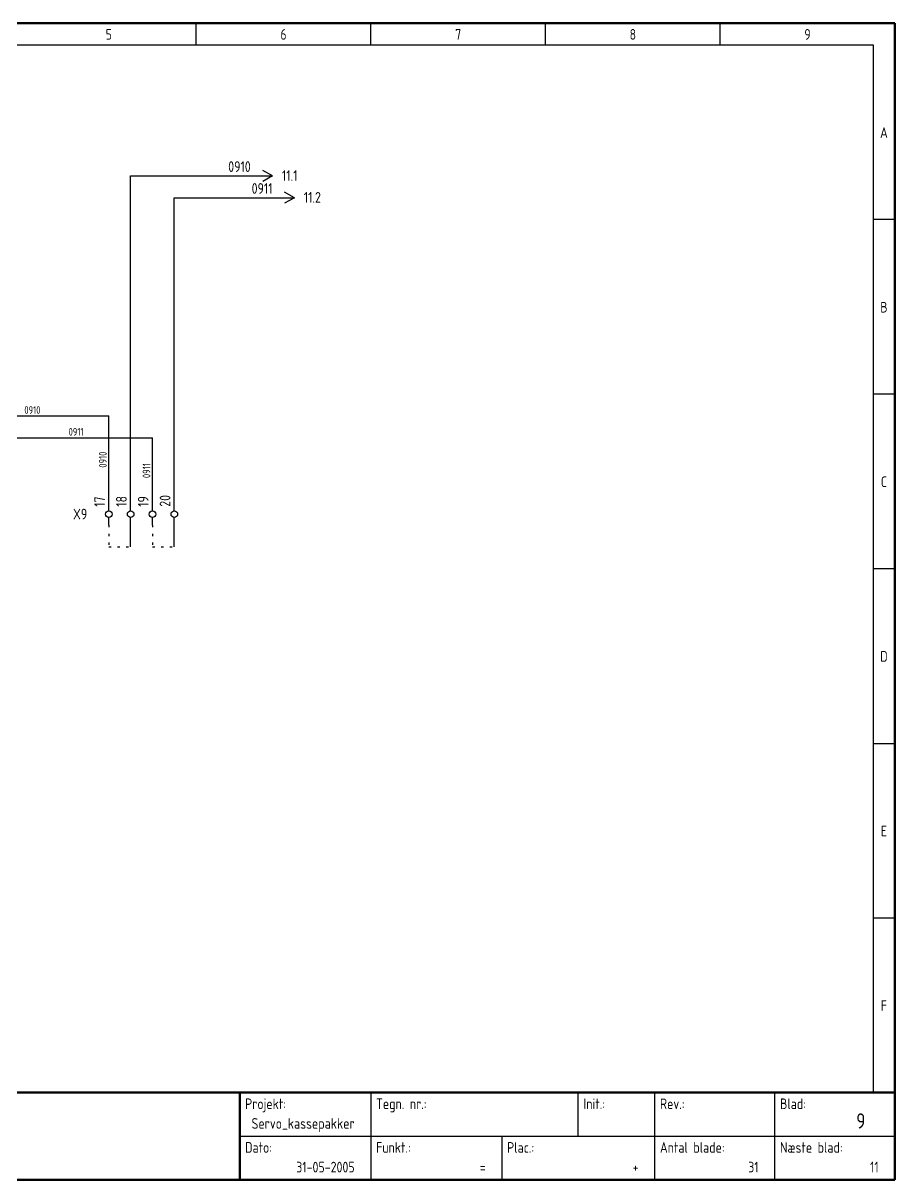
# Model space of a CAD drawing. Header units: millimetres. Extents: x 10 to 410, y 10 to 275.
# Drawn here: x 210.4 to 410, y 10 to 275 of the extents above; entities that cross this region are included whole.
import ezdxf
from ezdxf.enums import TextEntityAlignment as Align

# ---------------------------------------------------------------- set-up
doc = ezdxf.new("R2010")
doc.units = ezdxf.units.MM
doc.linetypes.add('Caddy_Dot', pattern=[2, 0.5, -1.5])
doc.linetypes.add('Caddy_Solid', pattern=[0])
doc.styles.add('Caddy_Vectorfont1p', font='isocp___.ttf', dxfattribs={"width": 0.9})

# ---------------------------------------------------------------- blocks, each defined once
blk = doc.blocks.new('Blk1')
at = {"linetype": 'Caddy_Solid', "lineweight": 50}
for p, q in [((10, 275), (410, 275)), ((410, 275), (410, 10)), ((10, 30), (410, 30)), ((260, 30), (260, 10)), ((410, 10), (10, 10))]:
    blk.add_line(p, q, dxfattribs=at)
at = {"linetype": 'Caddy_Solid', "lineweight": 25}
for p, q in [((250, 270), (250, 275)), ((290, 270), (290, 275)), ((330, 270), (330, 275)), ((370, 270), (370, 275)), ((15, 270), (405, 270)), ((405, 270), (405, 30)), ((410, 230), (405, 230)), ((410, 190), (405, 190)), ((410, 150), (405, 150)), ((405, 110), (410, 110)), ((405, 70), (410, 70)), ((290, 30), (290, 10)), ((337.5, 20), (337.5, 30)), ((355, 20), (355, 30)), ((382.5, 20), (382.5, 30)), ((405, 30), (410, 30)), ((260, 20), (410, 20)), ((320, 20), (320, 10)), ((355, 10), (355, 20)), ((382.5, 10), (382.5, 20))]:
    blk.add_line(p, q, dxfattribs=at)
at = {"lineweight": 25, "style": 'Caddy_Vectorfont1p', "width": 0.9}
for s, p in [('5', (230, 271.2)), ('6', (270, 271.2)), ('7', (310, 271.2)), ('8', (350, 271.2)), ('9', (390, 271.2)), ('A', (407.5, 248.7)), ('B', (407.5, 208.7)), ('C', (407.5, 168.7)), ('D', (407.5, 128.7)), ('E', (407.5, 88.7)), ('F', (407.5, 48.7))]:
    blk.add_text(s, height=2.45, dxfattribs=at).set_placement(p, align=Align.CENTER)
for s, p in [('Projekt:', (261.2, 26.2)), ('Tegn. nr.:', (291.2, 26.2)), ('Init.:', (338.7, 26.2)), ('Rev.:', (356.2, 26.2)), ('Blad:', (383.7, 26.2)), ('Dato:', (261.2, 16.2)), ('Funkt.:', (291.2, 16.2)), ('Plac.:', (321.2, 16.2)), ('Antal blade:', (356.2, 16.2)), ('Næste blad:', (383.7, 16.2))]:
    blk.add_text(s, height=2.45, dxfattribs=at).set_placement(p)
for s, p in [('Servo_kassepakker', (286.3, 21.7)), ('31-05-2005', (286.3, 11.7)), ('+', (351.3, 11.7)), ('31', (378.8, 11.7)), ('11', (406.3, 11.7)), ('=', (316.3, 11.7))]:
    blk.add_text(s, height=2.45, dxfattribs=at).set_placement(p, align=Align.RIGHT)
at = {"lineweight": 35, "style": 'Caddy_Vectorfont1p', "width": 0.9}
blk.add_text('9', height=3.5, dxfattribs=at).set_placement((403.25, 21.75), align=Align.RIGHT)
blk = doc.blocks.new('Blk23')
at = {"linetype": 'Caddy_Solid', "lineweight": 25}
for p, q in [((245, 163.25), (245, 165)), ((245, 160), (245, 161.75))]:
    blk.add_line(p, q, dxfattribs=at)
blk.add_circle((245, 162.5), 0.75, dxfattribs=at)
at = {"lineweight": 25, "style": 'Caddy_Vectorfont1p', "width": 0.9}
blk.add_attdef('$TAG160400', (244.1, 164.2), '', height=2.45, rotation=90, dxfattribs=at)
at = {"lineweight": 25, "style": 'Caddy_Vectorfont1p', "width": 0.9, "flags": 1}
blk.add_attdef('$TAG160410', (247.6, 164.2), '', height=2.45, rotation=90, dxfattribs=at)
for tag, p in [('$TAG140020', (240.05, 168.3)), ('$TAG140050', (240.05, 164.8)), ('$TAG160010', (240.05, 161.3)), ('$TAG160030', (240.05, 157.8)), ('$TAG160040', (240.05, 152.8))]:
    blk.add_attdef(tag, text='', height=2.45, dxfattribs=at).set_placement(p, align=Align.RIGHT)
blk = doc.blocks.new('Blk24')
at = {"linetype": 'Caddy_Solid', "lineweight": 25}
for p, q in [((240, 163.25), (240, 165)), ((240, 160), (240, 161.75))]:
    blk.add_line(p, q, dxfattribs=at)
blk.add_circle((240, 162.5), 0.75, dxfattribs=at)
at = {"lineweight": 25, "style": 'Caddy_Vectorfont1p', "width": 0.9}
blk.add_attdef('$TAG160400', (239.1, 164.2), '', height=2.45, rotation=90, dxfattribs=at)
at = {"lineweight": 25, "style": 'Caddy_Vectorfont1p', "width": 0.9, "flags": 1}
blk.add_attdef('$TAG160410', (242.6, 164.2), '', height=2.45, rotation=90, dxfattribs=at)
for tag, p in [('$TAG140020', (235.05, 168.3)), ('$TAG140050', (235.05, 164.8)), ('$TAG160010', (235.05, 161.3)), ('$TAG160030', (235.05, 157.8)), ('$TAG160040', (235.05, 152.8))]:
    blk.add_attdef(tag, text='', height=2.45, dxfattribs=at).set_placement(p, align=Align.RIGHT)
blk = doc.blocks.new('Blk25')
at = {"linetype": 'Caddy_Solid', "lineweight": 25}
for p, q in [((235, 163.25), (235, 165)), ((235, 160), (235, 161.75))]:
    blk.add_line(p, q, dxfattribs=at)
blk.add_circle((235, 162.5), 0.75, dxfattribs=at)
at = {"lineweight": 25, "style": 'Caddy_Vectorfont1p', "width": 0.9}
blk.add_attdef('$TAG160400', (234.1, 164.2), '', height=2.45, rotation=90, dxfattribs=at)
at = {"lineweight": 25, "style": 'Caddy_Vectorfont1p', "width": 0.9, "flags": 1}
blk.add_attdef('$TAG160410', (237.6, 164.2), '', height=2.45, rotation=90, dxfattribs=at)
for tag, p in [('$TAG140020', (230.05, 168.3)), ('$TAG140050', (230.05, 164.8)), ('$TAG160010', (230.05, 161.3)), ('$TAG160030', (230.05, 157.8)), ('$TAG160040', (230.05, 152.8))]:
    blk.add_attdef(tag, text='', height=2.45, dxfattribs=at).set_placement(p, align=Align.RIGHT)
blk = doc.blocks.new('Blk26')
at = {"linetype": 'Caddy_Solid', "lineweight": 25}
for p, q in [((230, 163.25), (230, 165)), ((230, 160), (230, 161.75))]:
    blk.add_line(p, q, dxfattribs=at)
blk.add_circle((230, 162.5), 0.75, dxfattribs=at)
at = {"lineweight": 25, "style": 'Caddy_Vectorfont1p', "width": 0.9}
blk.add_attdef('$TAG160400', (229.1, 164.2), '', height=2.45, rotation=90, dxfattribs=at)
at = {"lineweight": 25, "style": 'Caddy_Vectorfont1p', "width": 0.9, "flags": 1}
blk.add_attdef('$TAG160410', (232.6, 164.2), '', height=2.45, rotation=90, dxfattribs=at)
for tag, p in [('$TAG140020', (225.05, 168.3)), ('$TAG140050', (225.05, 164.8)), ('$TAG160030', (225.05, 157.8)), ('$TAG160040', (225.05, 152.8))]:
    blk.add_attdef(tag, text='', height=2.45, dxfattribs=at).set_placement(p, align=Align.RIGHT)
at = {"lineweight": 25, "style": 'Caddy_Vectorfont1p', "width": 0.9}
blk.add_attdef('$TAG160010', text='', height=2.45, dxfattribs=at).set_placement((225.05, 161.3), align=Align.RIGHT)
blk = doc.blocks.new('Blk27')
at = {"linetype": 'Caddy_Solid', "lineweight": 25}
for p, q in [((267.5, 240), (265.25, 241.25)), ((265, 240), (267.5, 240)), ((267.5, 240), (265.25, 238.75))]:
    blk.add_line(p, q, dxfattribs=at)
at = {"lineweight": 25, "style": 'Caddy_Vectorfont1p', "width": 0.9}
blk.add_attdef('$TAG160010', text='', height=2.45, dxfattribs=at).set_placement((262.5, 240.9), align=Align.RIGHT)
blk.add_attdef('$TAG160500', (269.65, 238.85), '', height=2.45, dxfattribs=at)
blk = doc.blocks.new('Blk28')
at = {"linetype": 'Caddy_Solid', "lineweight": 25}
for p, q in [((272.5, 235), (270.25, 236.25)), ((270, 235), (272.5, 235)), ((272.5, 235), (270.25, 233.75))]:
    blk.add_line(p, q, dxfattribs=at)
at = {"lineweight": 25, "style": 'Caddy_Vectorfont1p', "width": 0.9}
blk.add_attdef('$TAG160010', text='', height=2.45, dxfattribs=at).set_placement((267.5, 235.9), align=Align.RIGHT)
blk.add_attdef('$TAG160500', (274.65, 233.85), '', height=2.45, dxfattribs=at)

msp = doc.modelspace()

# ---------------------------------------------------------------- linework, layer by layer
at = {"linetype": 'Caddy_Solid', "lineweight": 25}
for p, q in [((235, 240), (265, 240)), ((235, 165), (235, 240)), ((245, 235), (270, 235)), ((245, 165), (245, 235)), ((195, 185), (230, 185)), ((230, 165), (230, 185)), ((205, 180), (240, 180)), ((240, 165), (240, 180)), ((235, 155), (235, 160)), ((245, 155), (245, 160)), ((405, 125), (405, 100))]:
    msp.add_line(p, q, dxfattribs=at)
at = {"linetype": 'Caddy_Dot', "lineweight": 25}
for p, q in [((230, 160), (230, 155)), ((240, 160), (240, 155)), ((230, 155), (235, 155)), ((240, 155), (245, 155))]:
    msp.add_line(p, q, dxfattribs=at)

# ---------------------------------------------------------------- block references
msp.add_blockref('Blk1', (0, 0, 1))
ref = msp.add_blockref('Blk27', (0, 0, 1))
ref.add_attrib('$TAG160010', '0910', dxfattribs={"lineweight": 25, "height": 2.45, "style": 'Caddy_Vectorfont1p', "width": 0.9}).set_placement((262.5, 240.9), align=Align.RIGHT)
ref.add_attrib('$TAG160500', '11.1', (269.65, 238.85), dxfattribs={"lineweight": 25, "height": 2.45, "style": 'Caddy_Vectorfont1p', "width": 0.9})
ref = msp.add_blockref('Blk28', (0, 0, 1))
ref.add_attrib('$TAG160010', '0911', dxfattribs={"lineweight": 25, "height": 2.45, "style": 'Caddy_Vectorfont1p', "width": 0.9}).set_placement((267.5, 235.9), align=Align.RIGHT)
ref.add_attrib('$TAG160500', '11.2', (274.65, 233.85), dxfattribs={"lineweight": 25, "height": 2.45, "style": 'Caddy_Vectorfont1p', "width": 0.9})
ref = msp.add_blockref('Blk26', (0, 0, 1))
ref.add_attrib('$TAG160010', 'X9', dxfattribs={"lineweight": 25, "height": 2.45, "style": 'Caddy_Vectorfont1p', "width": 0.9}).set_placement((225.05, 161.3), align=Align.RIGHT)
ref.add_attrib('$TAG160400', '17', (229.1, 164.2), dxfattribs={"lineweight": 25, "height": 2.45, "rotation": 90, "style": 'Caddy_Vectorfont1p', "width": 0.9})
ref = msp.add_blockref('Blk25', (0, 0, 1))
ref.add_attrib('$TAG160400', '18', (234.1, 164.2), dxfattribs={"lineweight": 25, "height": 2.45, "rotation": 90, "style": 'Caddy_Vectorfont1p', "width": 0.9})
ref = msp.add_blockref('Blk24', (0, 0, 1))
ref.add_attrib('$TAG160400', '19', (239.1, 164.2), dxfattribs={"lineweight": 25, "height": 2.45, "rotation": 90, "style": 'Caddy_Vectorfont1p', "width": 0.9})
ref = msp.add_blockref('Blk23', (0, 0, 1))
ref.add_attrib('$TAG160400', '20', (244.1, 164.2), dxfattribs={"lineweight": 25, "height": 2.45, "rotation": 90, "style": 'Caddy_Vectorfont1p', "width": 0.9})

# ---------------------------------------------------------------- texts
at = {"lineweight": 25, "style": 'Caddy_Vectorfont1p', "width": 0.9}
for s, p in [('0910', (212.5, 185.5)), ('0911', (222.5, 180.5))]:
    msp.add_text(s, height=1.75, dxfattribs=at).set_placement(p, align=Align.CENTER)
for s, p in [('0910', (229.5, 175)), ('0911', (239.5, 172.5))]:
    msp.add_text(s, height=1.75, rotation=90, dxfattribs=at).set_placement(p, align=Align.CENTER)

doc.saveas('drawing.dxf')
